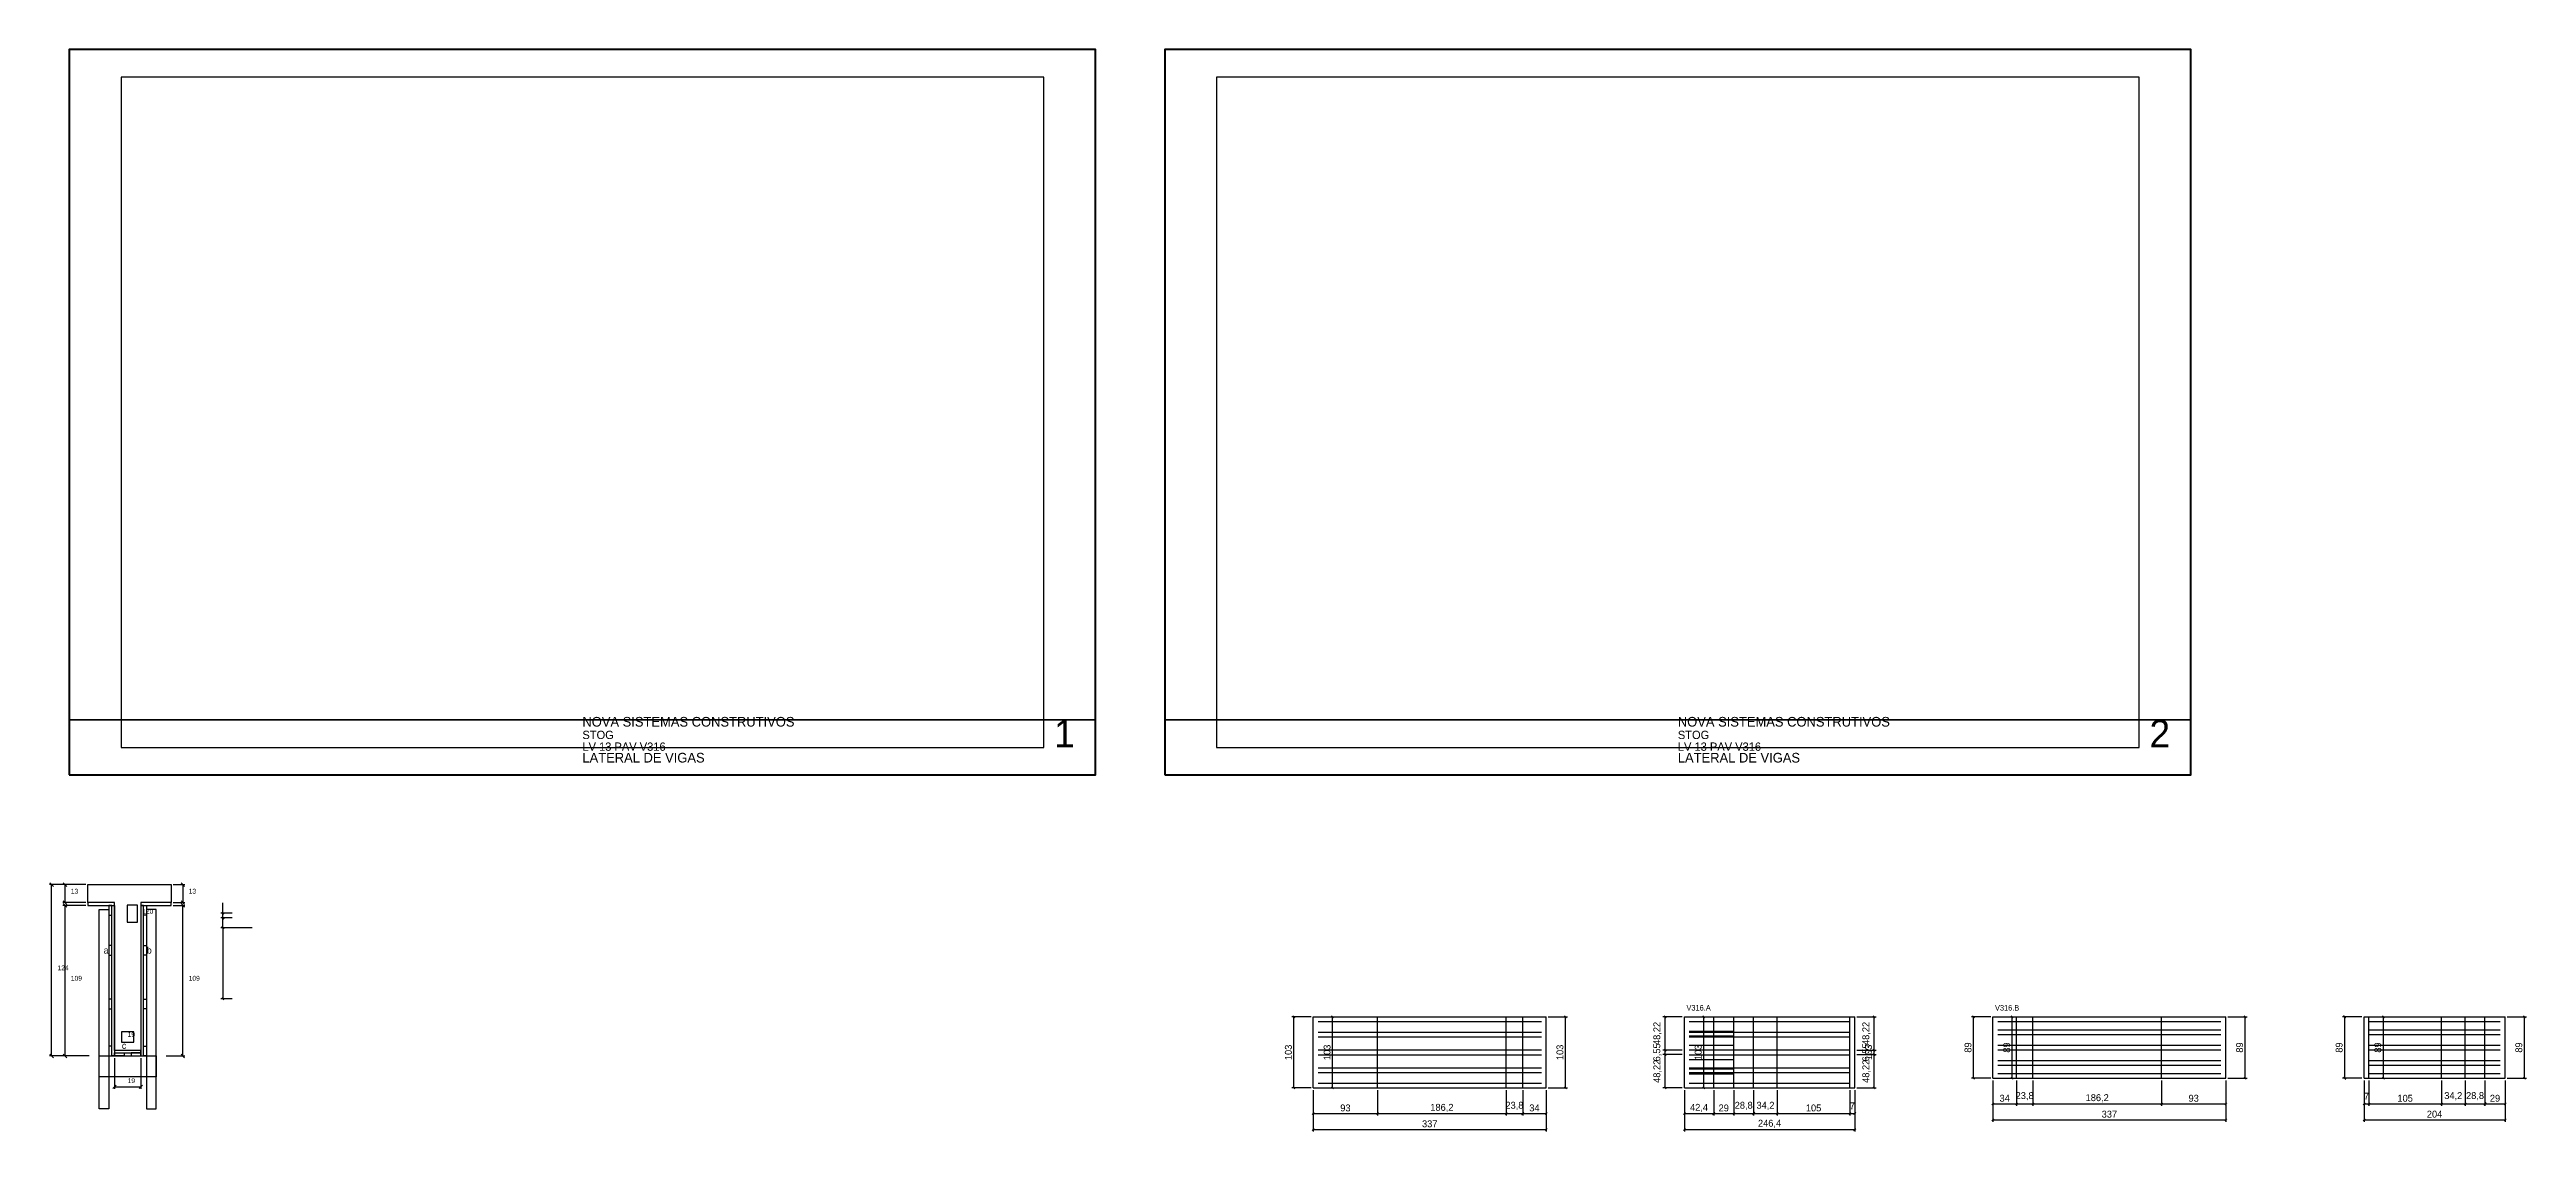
# Model space of a CAD drawing. Extents: x -9000 to 3555, y -316 to 1250.
# Drawn here: x -29 to 3555, y -316 to 1250 of the extents above.
import ezdxf

# ---------------------------------------------------------------- set-up
doc = ezdxf.new("R2010")
doc.units = 0
for name, color, linetype in [('CARIMBO', 255, 'Continuous'), ('CONCRETO', 251, 'Continuous'), ('COTA', 241, 'Continuous'), ('Cota Seção (2x)', 241, 'Continuous'), ('detalhes', 7, 'Continuous'), ('Folhas', 255, 'Continuous'), ('Madeira', 126, 'Continuous'), ('NOMENCLATURA', 7, 'Continuous'), ('Painéis', 200, 'Continuous'), ('SARR_2.2x7', 40, 'Continuous'), ('SARR_3.5x7', 81, 'Continuous')]:
    doc.layers.add(name, color=color, linetype=linetype)
doc.dimstyles.new('PAINEL', dxfattribs={"dimtxt": 10, "dimasz": 3, "dimexe": 3, "dimexo": 3, "dimgap": 3, "dimtad": 1, "dimblk": 'OBLIQUE', "dimblk1": 'OBLIQUE', "dimcen": 2.5, "dimclrd": 4, "dimclre": 4, "dimclrt": 240, "dimazin": 3, "dimtfac": 1, "dimtmove": 0, "dimatfit": 3})

# ---------------------------------------------------------------- blocks, each defined once
blk = doc.blocks.new('_OBLIQUE')
at = {"color": 0, "linetype": 'BYBLOCK'}
blk.add_line((-0.5, -0.5), (0.5, 0.5), dxfattribs=at)

msp = doc.modelspace()

# ---------------------------------------------------------------- linework, layer by layer
at = {"layer": 'CARIMBO', "lineweight": 35}
for p, q in [((0, 280), (1485, 280)), ((1585, 280), (3070, 280))]:
    msp.add_line(p, q, dxfattribs=at)
at = {"layer": 'CONCRETO', "color": 251}
msp.add_lwpolyline([(26.863, 15.25), (26.863, 41.25), (147.444, 41.25), (147.444, 15.25), (103.5, 15.25), (103.5, -198.75), (65.5, -198.75), (65.5, 15.25), (26.863, 15.25)], dxfattribs=at)
at = {"layer": 'COTA', "color": 4}
for p, q in [((23.863, 41.25), (-28.513, 41.25)), ((-25.513, -206.75), (-25.513, 41.25)), ((23.863, 41.25), (-9.194, 41.25)), ((-6.194, 41.25), (-6.194, 15.25)), ((150.444, 41.25), (167.315, 41.25)), ((164.315, 41.25), (164.315, 15.25)), ((23.863, 15.25), (-9.194, 15.25)), ((23.863, 11.25), (-9.194, 11.25)), ((-6.194, 11.25), (-6.194, -206.75)), ((150.444, 15.25), (167.315, 15.25)), ((150.444, 11.25), (167.315, 11.25)), ((164.315, -206.75), (164.315, 11.25)), ((222.202, -0.015), (222.202, 14.716)), ((235.668, -0.015), (219.202, -0.015)), ((235.668, -7.015), (219.202, -7.015)), ((235.668, -7.015), (219.202, -7.015)), ((264.668, -21.015), (219.202, -21.015)), ((264.668, -21.015), (219.202, -21.015)), ((222.202, -7.015), (222.202, -0.015)), ((222.202, -21.015), (222.202, -7.015)), ((222.202, -21.015), (222.202, -124.015)), ((235.668, -124.015), (219.202, -124.015)), ((28.9, -206.75), (-28.513, -206.75)), ((28.9, -206.75), (-9.194, -206.75)), ((65.5, -209.75), (65.5, -254.477)), ((103.5, -209.75), (103.5, -254.477)), ((140.1, -206.75), (167.315, -206.75)), ((65.5, -251.477), (103.5, -251.477))]:
    msp.add_line(p, q, dxfattribs=at)
at = {"layer": 'COTA'}
for p, q in [((223.702, -1.515), (220.702, 1.485)), ((220.702, -5.515), (223.702, -8.515)), ((223.702, -8.515), (220.702, -5.515)), ((220.702, -19.515), (223.702, -22.515)), ((223.702, -22.515), (220.702, -19.515)), ((220.702, -122.515), (223.702, -125.515))]:
    msp.add_line(p, q, dxfattribs=at)
for points in [[(-23.013, 38.75), (-28.013, 43.75)], [(-3.694, 38.75), (-8.694, 43.75)], [(166.815, 38.75), (161.815, 43.75)], [(-8.694, 17.75), (-3.694, 12.75)], [(-3.694, 8.75), (-8.694, 13.75)], [(161.815, 17.75), (166.815, 12.75)], [(166.815, 8.75), (161.815, 13.75)], [(-28.013, -204.25), (-23.013, -209.25)], [(-8.694, -204.25), (-3.694, -209.25)], [(161.815, -204.25), (166.815, -209.25)], [(68, -248.977), (63, -253.977)], [(101, -253.977), (106, -248.977)]]:
    msp.add_lwpolyline(points, dxfattribs=at)
at = {"layer": 'Cota Seção (2x)', "color": 180}
for p, q in [((84, 11.75), (84, -13.25)), ((99, 11.75), (84, 11.75)), ((99, -13.25), (99, 11.75)), ((84, -13.25), (99, -13.25)), ((75.5, -171.75), (75.5, -186.75)), ((93.5, -171.75), (75.5, -171.75)), ((93.5, -186.75), (93.5, -171.75)), ((75.5, -186.75), (93.5, -186.75))]:
    msp.add_line(p, q, dxfattribs=at)
at = {"layer": 'Folhas', "lineweight": 50}
for points in [[(0, 200), (1485, 200), (1485, 1250), (0, 1250)], [(1585, 200), (3070, 200), (3070, 1250), (1585, 1250)]]:
    msp.add_lwpolyline(points, close=True, dxfattribs=at)
at = {"layer": 'Folhas', "lineweight": 25}
for points in [[(75, 240), (1410, 240), (1410, 1210), (75, 1210)], [(1660, 240), (2995, 240), (2995, 1210), (1660, 1210)]]:
    msp.add_lwpolyline(points, close=True, dxfattribs=at)
at = {"layer": 'Madeira', "color": 126}
for points in [[(57.1, -2.75), (61.5, -2.75), (61.5, 11.25), (57.1, 11.25), (57.1, -2.75)], [(111.9, -2.75), (107.5, -2.75), (107.5, 11.25), (111.9, 11.25), (111.9, -2.75)], [(57.1, -60.789), (61.5, -60.789), (61.5, -46.789), (57.1, -46.789), (57.1, -60.789)], [(111.9, -60.789), (107.5, -60.789), (107.5, -46.789), (111.9, -46.789), (111.9, -60.789)], [(57.1, -138.506), (61.5, -138.506), (61.5, -124.506), (57.1, -124.506), (57.1, -138.506)], [(111.9, -138.506), (107.5, -138.506), (107.5, -124.506), (111.9, -124.506), (111.9, -138.506)], [(57.1, -206.75), (61.5, -206.75), (61.5, -192.75), (57.1, -192.75), (57.1, -206.75)], [(65.5, -206.75), (65.5, -202.35), (79.5, -202.35), (79.5, -206.75), (65.5, -206.75)], [(103.5, -206.75), (103.5, -202.35), (89.5, -202.35), (89.5, -206.75), (103.5, -206.75)], [(111.9, -206.75), (107.5, -206.75), (107.5, -192.75), (111.9, -192.75), (111.9, -206.75)]]:
    msp.add_lwpolyline(points, dxfattribs=at)
at = {"layer": 'Painéis'}
for p, q in [((1800, -150), (1893, -150)), ((1800, -253), (1800, -150)), ((1893, -253), (1893, -150)), ((1893, -253), (1893, -150)), ((1893, -150), (2079.2, -150)), ((1893, -253), (1893, -150)), ((2079.2, -253), (2079.2, -150)), ((2079.2, -253), (2079.2, -150)), ((2079.2, -150), (2103, -150)), ((2079.2, -253), (2079.2, -150)), ((2103, -253), (2103, -150)), ((2103, -253), (2103, -150)), ((2103, -150), (2137, -150)), ((2103, -253), (2103, -150)), ((2137, -253), (2137, -150)), ((2337, -150), (2379.4, -150)), ((2337, -253), (2337, -150)), ((2379.4, -253), (2379.4, -150)), ((2379.4, -253), (2379.4, -150)), ((2379.4, -150), (2408.4, -150)), ((2379.4, -253), (2379.4, -150)), ((2408.4, -253), (2408.4, -150)), ((2408.4, -253), (2408.4, -150)), ((2408.4, -150), (2437.2, -150)), ((2408.4, -253), (2408.4, -150)), ((2437.2, -253), (2437.2, -150)), ((2437.2, -253), (2437.2, -150)), ((2437.2, -150), (2471.4, -150)), ((2437.2, -253), (2437.2, -150)), ((2471.4, -253), (2471.4, -150)), ((2471.4, -253), (2471.4, -150)), ((2471.4, -150), (2576.4, -150)), ((2471.4, -253), (2471.4, -150)), ((2576.4, -253), (2576.4, -150)), ((2576.4, -253), (2576.4, -150)), ((2576.4, -150), (2583.4, -150)), ((2576.4, -253), (2576.4, -150)), ((2583.4, -253), (2583.4, -150)), ((2783.4, -150), (2817.4, -150)), ((2783.4, -239), (2783.4, -150)), ((2817.4, -239), (2817.4, -150)), ((2817.4, -239), (2817.4, -150)), ((2817.4, -150), (2841.2, -150)), ((2817.4, -239), (2817.4, -150)), ((2841.2, -239), (2841.2, -150)), ((2841.2, -239), (2841.2, -150)), ((2841.2, -150), (3027.4, -150)), ((2841.2, -239), (2841.2, -150)), ((3027.4, -239), (3027.4, -150)), ((3027.4, -239), (3027.4, -150)), ((3027.4, -150), (3120.4, -150)), ((3027.4, -239), (3027.4, -150)), ((3120.4, -239), (3120.4, -150)), ((3320.4, -150), (3327.4, -150)), ((3320.4, -239), (3320.4, -150)), ((3327.4, -239), (3327.4, -150)), ((3327.4, -239), (3327.4, -150)), ((3327.4, -150), (3432.4, -150)), ((3327.4, -239), (3327.4, -150)), ((3432.4, -239), (3432.4, -150)), ((3432.4, -239), (3432.4, -150)), ((3432.4, -150), (3466.6, -150)), ((3432.4, -239), (3432.4, -150)), ((3466.6, -239), (3466.6, -150)), ((3466.6, -239), (3466.6, -150)), ((3466.6, -150), (3495.4, -150)), ((3466.6, -239), (3466.6, -150)), ((3495.4, -239), (3495.4, -150)), ((3495.4, -239), (3495.4, -150)), ((3495.4, -150), (3524.4, -150)), ((3495.4, -239), (3495.4, -150)), ((3524.4, -239), (3524.4, -150)), ((2783.4, -239), (2817.4, -239)), ((2817.4, -239), (2841.2, -239)), ((2841.2, -239), (3027.4, -239)), ((3027.4, -239), (3120.4, -239)), ((3320.4, -239), (3327.4, -239)), ((3327.4, -239), (3432.4, -239)), ((3432.4, -239), (3466.6, -239)), ((3466.6, -239), (3495.4, -239)), ((3495.4, -239), (3524.4, -239)), ((1800, -253), (1893, -253)), ((1893, -253), (2079.2, -253)), ((2079.2, -253), (2103, -253)), ((2103, -253), (2137, -253)), ((2337, -253), (2379.4, -253)), ((2379.4, -253), (2408.4, -253)), ((2408.4, -253), (2437.2, -253)), ((2437.2, -253), (2471.4, -253)), ((2471.4, -253), (2576.4, -253)), ((2576.4, -253), (2583.4, -253))]:
    msp.add_line(p, q, dxfattribs=at)
at = {"layer": 'Painéis', "color": 200}
for points in [[(65.5, 11.25), (65.5, 15.25), (26.863, 15.25), (26.863, 11.25), (65.5, 11.25)], [(61.5, 11.25), (65.5, 11.25), (65.5, -206.75), (61.5, -206.75), (61.5, 11.25)], [(147.444, 11.25), (147.444, 15.25), (103.5, 15.25), (103.5, 11.25), (147.444, 11.25)], [(107.5, 11.25), (103.5, 11.25), (103.5, -206.75), (107.5, -206.75), (107.5, 11.25)], [(103.5, -202.35), (103.5, -198.75), (65.5, -198.75), (65.5, -202.35), (103.5, -202.35)]]:
    msp.add_lwpolyline(points, dxfattribs=at)
at = {"layer": 'SARR_2.2x7'}
for points in [[(1807, -157), (1893, -157)], [(1807, -157), (1893, -157)], [(1807, -172.25), (1893, -172.25)], [(1807, -172.25), (1893, -172.25)], [(1893, -157), (2079.2, -157)], [(1893, -157), (2079.2, -157)], [(1893, -172.25), (2079.2, -172.25)], [(1893, -172.25), (2079.2, -172.25)], [(2079.2, -157), (2103, -157)], [(2079.2, -157), (2103, -157)], [(2079.2, -172.25), (2103, -172.25)], [(2079.2, -172.25), (2103, -172.25)], [(2103, -157), (2130, -157)], [(2103, -157), (2130, -157)], [(2103, -172.25), (2130, -172.25)], [(2103, -172.25), (2130, -172.25)], [(2344, -157), (2379.4, -157)], [(2344, -157), (2379.4, -157)], [(2344, -170.611), (2379.4, -170.611)], [(2344, -172.25), (2379.4, -172.25)], [(2344, -177.611), (2379.4, -177.611)], [(2379.4, -157), (2408.4, -157)], [(2379.4, -157), (2408.4, -157)], [(2379.4, -170.611), (2408.4, -170.611)], [(2379.4, -172.25), (2408.4, -172.25)], [(2379.4, -177.611), (2408.4, -177.611)], [(2408.4, -157), (2437.2, -157)], [(2408.4, -157), (2437.2, -157)], [(2408.4, -172.25), (2437.2, -172.25)], [(2408.4, -172.25), (2437.2, -172.25)], [(2437.2, -157), (2471.4, -157)], [(2437.2, -157), (2471.4, -157)], [(2437.2, -172.25), (2471.4, -172.25)], [(2437.2, -172.25), (2471.4, -172.25)], [(2471.4, -157), (2576.4, -157)], [(2471.4, -157), (2576.4, -157)], [(2471.4, -172.25), (2576.4, -172.25)], [(2471.4, -172.25), (2576.4, -172.25)], [(2790.4, -157), (2817.4, -157)], [(2790.4, -157), (2817.4, -157)], [(2790.4, -168.75), (2817.4, -168.75)], [(2790.4, -168.75), (2817.4, -168.75)], [(2790.4, -175.75), (2817.4, -175.75)], [(2790.4, -175.75), (2817.4, -175.75)], [(2817.4, -157), (2841.2, -157)], [(2817.4, -157), (2841.2, -157)], [(2817.4, -168.75), (2841.2, -168.75)], [(2817.4, -168.75), (2841.2, -168.75)], [(2817.4, -175.75), (2841.2, -175.75)], [(2817.4, -175.75), (2841.2, -175.75)], [(2841.2, -157), (3027.4, -157)], [(2841.2, -157), (3027.4, -157)], [(2841.2, -168.75), (3027.4, -168.75)], [(2841.2, -168.75), (3027.4, -168.75)], [(2841.2, -175.75), (3027.4, -175.75)], [(2841.2, -175.75), (3027.4, -175.75)], [(3027.4, -157), (3113.4, -157)], [(3027.4, -157), (3113.4, -157)], [(3027.4, -168.75), (3113.4, -168.75)], [(3027.4, -168.75), (3113.4, -168.75)], [(3027.4, -175.75), (3113.4, -175.75)], [(3027.4, -175.75), (3113.4, -175.75)], [(3327.4, -157), (3432.4, -157)], [(3327.4, -157), (3432.4, -157)], [(3327.4, -168.75), (3432.4, -168.75)], [(3327.4, -168.75), (3432.4, -168.75)], [(3327.4, -175.75), (3432.4, -175.75)], [(3327.4, -175.75), (3432.4, -175.75)], [(3432.4, -157), (3466.6, -157)], [(3432.4, -157), (3466.6, -157)], [(3432.4, -168.75), (3466.6, -168.75)], [(3432.4, -168.75), (3466.6, -168.75)], [(3432.4, -175.75), (3466.6, -175.75)], [(3432.4, -175.75), (3466.6, -175.75)], [(3466.6, -157), (3495.4, -157)], [(3466.6, -157), (3495.4, -157)], [(3466.6, -168.75), (3495.4, -168.75)], [(3466.6, -168.75), (3495.4, -168.75)], [(3466.6, -175.75), (3495.4, -175.75)], [(3466.6, -175.75), (3495.4, -175.75)], [(3495.4, -157), (3517.4, -157)], [(3495.4, -157), (3517.4, -157)], [(3495.4, -168.75), (3517.4, -168.75)], [(3495.4, -168.75), (3517.4, -168.75)], [(3495.4, -175.75), (3517.4, -175.75)], [(3495.4, -175.75), (3517.4, -175.75)], [(1807, -179.25), (1893, -179.25)], [(1807, -179.25), (1893, -179.25)], [(1807, -198), (1893, -198)], [(1807, -198), (1893, -198)], [(1807, -205), (1893, -205)], [(1807, -205), (1893, -205)], [(1893, -179.25), (2079.2, -179.25)], [(1893, -179.25), (2079.2, -179.25)], [(1893, -198), (2079.2, -198)], [(1893, -198), (2079.2, -198)], [(1893, -205), (2079.2, -205)], [(1893, -205), (2079.2, -205)], [(2079.2, -179.25), (2103, -179.25)], [(2079.2, -179.25), (2103, -179.25)], [(2079.2, -198), (2103, -198)], [(2079.2, -198), (2103, -198)], [(2079.2, -205), (2103, -205)], [(2079.2, -205), (2103, -205)], [(2103, -179.25), (2130, -179.25)], [(2103, -179.25), (2130, -179.25)], [(2103, -198), (2130, -198)], [(2103, -198), (2130, -198)], [(2103, -205), (2130, -205)], [(2103, -205), (2130, -205)], [(2344, -179.25), (2379.4, -179.25)], [(2344, -191.223), (2379.4, -191.223)], [(2344, -198), (2379.4, -198)], [(2344, -205), (2379.4, -205)], [(2344, -211.777), (2379.4, -211.777)], [(2379.4, -179.25), (2408.4, -179.25)], [(2379.4, -191.223), (2408.4, -191.223)], [(2379.4, -198), (2408.4, -198)], [(2379.4, -205), (2408.4, -205)], [(2379.4, -211.777), (2408.4, -211.777)], [(2408.4, -179.25), (2437.2, -179.25)], [(2408.4, -179.25), (2437.2, -179.25)], [(2408.4, -198), (2437.2, -198)], [(2408.4, -198), (2437.2, -198)], [(2408.4, -205), (2437.2, -205)], [(2408.4, -205), (2437.2, -205)], [(2437.2, -179.25), (2471.4, -179.25)], [(2437.2, -179.25), (2471.4, -179.25)], [(2437.2, -198), (2471.4, -198)], [(2437.2, -198), (2471.4, -198)], [(2437.2, -205), (2471.4, -205)], [(2437.2, -205), (2471.4, -205)], [(2471.4, -179.25), (2576.4, -179.25)], [(2471.4, -179.25), (2576.4, -179.25)], [(2471.4, -198), (2576.4, -198)], [(2471.4, -198), (2576.4, -198)], [(2471.4, -205), (2576.4, -205)], [(2471.4, -205), (2576.4, -205)], [(2790.4, -191), (2817.4, -191)], [(2790.4, -191), (2817.4, -191)], [(2790.4, -198), (2817.4, -198)], [(2790.4, -198), (2817.4, -198)], [(2790.4, -213.25), (2817.4, -213.25)], [(2790.4, -213.25), (2817.4, -213.25)], [(2817.4, -191), (2841.2, -191)], [(2817.4, -191), (2841.2, -191)], [(2817.4, -198), (2841.2, -198)], [(2817.4, -198), (2841.2, -198)], [(2817.4, -213.25), (2841.2, -213.25)], [(2817.4, -213.25), (2841.2, -213.25)], [(2841.2, -191), (3027.4, -191)], [(2841.2, -191), (3027.4, -191)], [(2841.2, -198), (3027.4, -198)], [(2841.2, -198), (3027.4, -198)], [(2841.2, -213.25), (3027.4, -213.25)], [(2841.2, -213.25), (3027.4, -213.25)], [(3027.4, -191), (3113.4, -191)], [(3027.4, -191), (3113.4, -191)], [(3027.4, -198), (3113.4, -198)], [(3027.4, -198), (3113.4, -198)], [(3027.4, -213.25), (3113.4, -213.25)], [(3027.4, -213.25), (3113.4, -213.25)], [(3327.4, -191), (3432.4, -191)], [(3327.4, -191), (3432.4, -191)], [(3327.4, -198), (3432.4, -198)], [(3327.4, -198), (3432.4, -198)], [(3327.4, -213.25), (3432.4, -213.25)], [(3327.4, -213.25), (3432.4, -213.25)], [(3432.4, -191), (3466.6, -191)], [(3432.4, -191), (3466.6, -191)], [(3432.4, -198), (3466.6, -198)], [(3432.4, -198), (3466.6, -198)], [(3432.4, -213.25), (3466.6, -213.25)], [(3432.4, -213.25), (3466.6, -213.25)], [(3466.6, -191), (3495.4, -191)], [(3466.6, -191), (3495.4, -191)], [(3466.6, -198), (3495.4, -198)], [(3466.6, -198), (3495.4, -198)], [(3466.6, -213.25), (3495.4, -213.25)], [(3466.6, -213.25), (3495.4, -213.25)], [(3495.4, -191), (3517.4, -191)], [(3495.4, -191), (3517.4, -191)], [(3495.4, -198), (3517.4, -198)], [(3495.4, -198), (3517.4, -198)], [(3495.4, -213.25), (3517.4, -213.25)], [(3495.4, -213.25), (3517.4, -213.25)], [(1807, -223.75), (1893, -223.75)], [(1807, -223.75), (1893, -223.75)], [(1807, -230.75), (1893, -230.75)], [(1807, -230.75), (1893, -230.75)], [(1807, -246), (1893, -246)], [(1807, -246), (1893, -246)], [(1893, -223.75), (2079.2, -223.75)], [(1893, -223.75), (2079.2, -223.75)], [(1893, -230.75), (2079.2, -230.75)], [(1893, -230.75), (2079.2, -230.75)], [(1893, -246), (2079.2, -246)], [(1893, -246), (2079.2, -246)], [(2079.2, -223.75), (2103, -223.75)], [(2079.2, -223.75), (2103, -223.75)], [(2079.2, -230.75), (2103, -230.75)], [(2079.2, -230.75), (2103, -230.75)], [(2079.2, -246), (2103, -246)], [(2079.2, -246), (2103, -246)], [(2103, -223.75), (2130, -223.75)], [(2103, -223.75), (2130, -223.75)], [(2103, -230.75), (2130, -230.75)], [(2103, -230.75), (2130, -230.75)], [(2103, -246), (2130, -246)], [(2103, -246), (2130, -246)], [(2344, -223.75), (2379.4, -223.75)], [(2344, -225.389), (2379.4, -225.389)], [(2344, -230.75), (2379.4, -230.75)], [(2344, -232.389), (2379.4, -232.389)], [(2344, -246), (2379.4, -246)], [(2344, -246), (2379.4, -246)], [(2379.4, -223.75), (2408.4, -223.75)], [(2379.4, -225.389), (2408.4, -225.389)], [(2379.4, -230.75), (2408.4, -230.75)], [(2379.4, -232.389), (2408.4, -232.389)], [(2379.4, -246), (2408.4, -246)], [(2379.4, -246), (2408.4, -246)], [(2408.4, -223.75), (2437.2, -223.75)], [(2408.4, -223.75), (2437.2, -223.75)], [(2408.4, -230.75), (2437.2, -230.75)], [(2408.4, -230.75), (2437.2, -230.75)], [(2408.4, -246), (2437.2, -246)], [(2408.4, -246), (2437.2, -246)], [(2437.2, -223.75), (2471.4, -223.75)], [(2437.2, -223.75), (2471.4, -223.75)], [(2437.2, -230.75), (2471.4, -230.75)], [(2437.2, -230.75), (2471.4, -230.75)], [(2437.2, -246), (2471.4, -246)], [(2437.2, -246), (2471.4, -246)], [(2471.4, -223.75), (2576.4, -223.75)], [(2471.4, -223.75), (2576.4, -223.75)], [(2471.4, -230.75), (2576.4, -230.75)], [(2471.4, -230.75), (2576.4, -230.75)], [(2471.4, -246), (2576.4, -246)], [(2471.4, -246), (2576.4, -246)], [(2790.4, -220.25), (2817.4, -220.25)], [(2790.4, -220.25), (2817.4, -220.25)], [(2790.4, -232), (2817.4, -232)], [(2790.4, -232), (2817.4, -232)], [(2817.4, -220.25), (2841.2, -220.25)], [(2817.4, -220.25), (2841.2, -220.25)], [(2817.4, -232), (2841.2, -232)], [(2817.4, -232), (2841.2, -232)], [(2841.2, -220.25), (3027.4, -220.25)], [(2841.2, -220.25), (3027.4, -220.25)], [(2841.2, -232), (3027.4, -232)], [(2841.2, -232), (3027.4, -232)], [(3027.4, -220.25), (3113.4, -220.25)], [(3027.4, -220.25), (3113.4, -220.25)], [(3027.4, -232), (3113.4, -232)], [(3027.4, -232), (3113.4, -232)], [(3327.4, -220.25), (3432.4, -220.25)], [(3327.4, -220.25), (3432.4, -220.25)], [(3327.4, -232), (3432.4, -232)], [(3327.4, -232), (3432.4, -232)], [(3432.4, -220.25), (3466.6, -220.25)], [(3432.4, -220.25), (3466.6, -220.25)], [(3432.4, -232), (3466.6, -232)], [(3432.4, -232), (3466.6, -232)], [(3466.6, -220.25), (3495.4, -220.25)], [(3466.6, -220.25), (3495.4, -220.25)], [(3466.6, -232), (3495.4, -232)], [(3466.6, -232), (3495.4, -232)], [(3495.4, -220.25), (3517.4, -220.25)], [(3495.4, -220.25), (3517.4, -220.25)], [(3495.4, -232), (3517.4, -232)], [(3495.4, -232), (3517.4, -232)]]:
    msp.add_lwpolyline(points, dxfattribs=at)
at = {"layer": 'SARR_3.5x7', "color": 81}
for points in [[(43.1, 5.25), (57.1, 5.25), (57.1, -283.228), (43.1, -283.228), (43.1, 5.25)], [(125.9, 5.25), (111.9, 5.25), (111.9, -283.228), (125.9, -283.228), (125.9, 5.25)], [(43.1, -206.75), (125.9, -206.75), (125.9, -236.808), (43.1, -236.808), (43.1, -206.75)]]:
    msp.add_lwpolyline(points, dxfattribs=at)

# ---------------------------------------------------------------- texts
at = {"layer": 'CARIMBO'}
for s, height, p in [('STOG', 12, (742.5, 252)), ('NOVA SISTEMAS CONSTRUTIVOS', 14, (742.5, 270)), ('1', 40, (1425, 240)), ('STOG', 12, (2327.5, 252)), ('NOVA SISTEMAS CONSTRUTIVOS', 14, (2327.5, 270)), ('2', 40, (3010, 240)), ('LV 13 PAV V316', 12, (742.5, 235)), ('LATERAL DE VIGAS', 14, (742.5, 218)), ('LV 13 PAV V316', 12, (2327.5, 235)), ('LATERAL DE VIGAS', 14, (2327.5, 218))]:
    msp.add_text(s, height=height, dxfattribs=at).set_placement(p)
at = {"layer": 'COTA', "color": 1}
for s, p in [('13', (2.306, 28.25)), ('13', (172.815, 28.25)), ('124', (-17.013, -82.75)), ('109', (2.306, -97.75)), ('109', (172.815, -97.75)), ('19', (84.5, -245.977))]:
    msp.add_text(s, height=7, dxfattribs=at).set_placement(p)
at = {"layer": 'Cota Seção (2x)', "color": 1}
for s, p in [('120', (105.5, -0.75)), ('19', (84.5, -179.25))]:
    msp.add_text(s, height=7, dxfattribs=at).set_placement(p)
at = {"layer": 'detalhes', "color": 4}
for s, p in [('a', (49.671, -58.549)), ('b', (112.214, -58.56)), ('c', (76.1, -196.514))]:
    msp.add_text(s, height=9.6, dxfattribs=at).set_placement(p)
at = {"layer": 'NOMENCLATURA'}
for s, p in [('V316.A', (2340, -141)), ('V316.B', (2786.4, -141))]:
    msp.add_text(s, height=8, dxfattribs=at).set_placement(p)

# ---------------------------------------------------------------- dimensions: what is measured, and where the dimension line sits
at = {"layer": 'COTA'}
for base, p1, p2 in [((1772, -253), (1800, -253), (1800, -150)), ((1828, -253), (1800, -253), (1800, -150)), ((2165, -253), (2137, -253), (2137, -150)), ((2165, -253), (2137, -253), (2137, -150)), ((2309, -198.223), (2337, -198.223), (2337, -150)), ((2365, -253), (2337, -253), (2337, -150)), ((2611.4, -253), (2583.4, -253), (2583.4, -150)), ((2611.4, -198.223), (2583.4, -198.223), (2583.4, -150)), ((2755.4, -239), (2783.4, -239), (2783.4, -150)), ((2811.4, -239), (2783.4, -239), (2783.4, -150)), ((3148.4, -239), (3120.4, -239), (3120.4, -150)), ((3148.4, -239), (3120.4, -239), (3120.4, -150)), ((3292.4, -239), (3320.4, -239), (3320.4, -150)), ((3348.4, -239), (3320.4, -239), (3320.4, -150)), ((3552.4, -239), (3524.4, -239), (3524.4, -150)), ((3552.4, -239), (3524.4, -239), (3524.4, -150)), ((2309, -204.777), (2337, -204.777), (2337, -198.223)), ((2309, -253), (2337, -253), (2337, -204.777)), ((2611.4, -204.777), (2583.4, -204.777), (2583.4, -198.223)), ((2611.4, -253), (2583.4, -253), (2583.4, -204.777))]:
    msp.add_linear_dim(base=base, p1=p1, p2=p2, angle=90, dimstyle='PAINEL', dxfattribs=at).render()
for base, p1, p2 in [((2783.4, -276), (2783.4, -239), (2817.4, -239)), ((2783.4, -299), (2783.4, -239), (3120.4, -239)), ((2817.4, -276), (2817.4, -239), (2841.2, -239)), ((2841.2, -276), (2841.2, -239), (3027.4, -239)), ((3027.4, -276), (3027.4, -239), (3120.4, -239)), ((3320.4, -276), (3320.4, -239), (3327.4, -239)), ((3320.4, -299), (3320.4, -239), (3524.4, -239)), ((3327.4, -276), (3327.4, -239), (3432.4, -239)), ((3432.4, -276), (3432.4, -239), (3466.6, -239)), ((3466.6, -276), (3466.6, -239), (3495.4, -239)), ((3495.4, -276), (3495.4, -239), (3524.4, -239)), ((1800, -290), (1800, -253), (1893, -253)), ((1800, -313), (1800, -253), (2137, -253)), ((1893, -290), (1893, -253), (2079.2, -253)), ((2079.2, -290), (2079.2, -253), (2103, -253)), ((2103, -290), (2103, -253), (2137, -253)), ((2337, -290), (2337, -253), (2379.4, -253)), ((2337, -313), (2337, -253), (2583.4, -253)), ((2379.4, -290), (2379.4, -253), (2408.4, -253)), ((2408.4, -290), (2408.4, -253), (2437.2, -253)), ((2437.2, -290), (2437.2, -253), (2471.4, -253)), ((2471.4, -290), (2471.4, -253), (2576.4, -253)), ((2576.4, -290), (2576.4, -253), (2583.4, -253))]:
    msp.add_linear_dim(base=base, p1=p1, p2=p2, dimstyle='PAINEL', dxfattribs=at).render()

doc.saveas('drawing.dxf')
